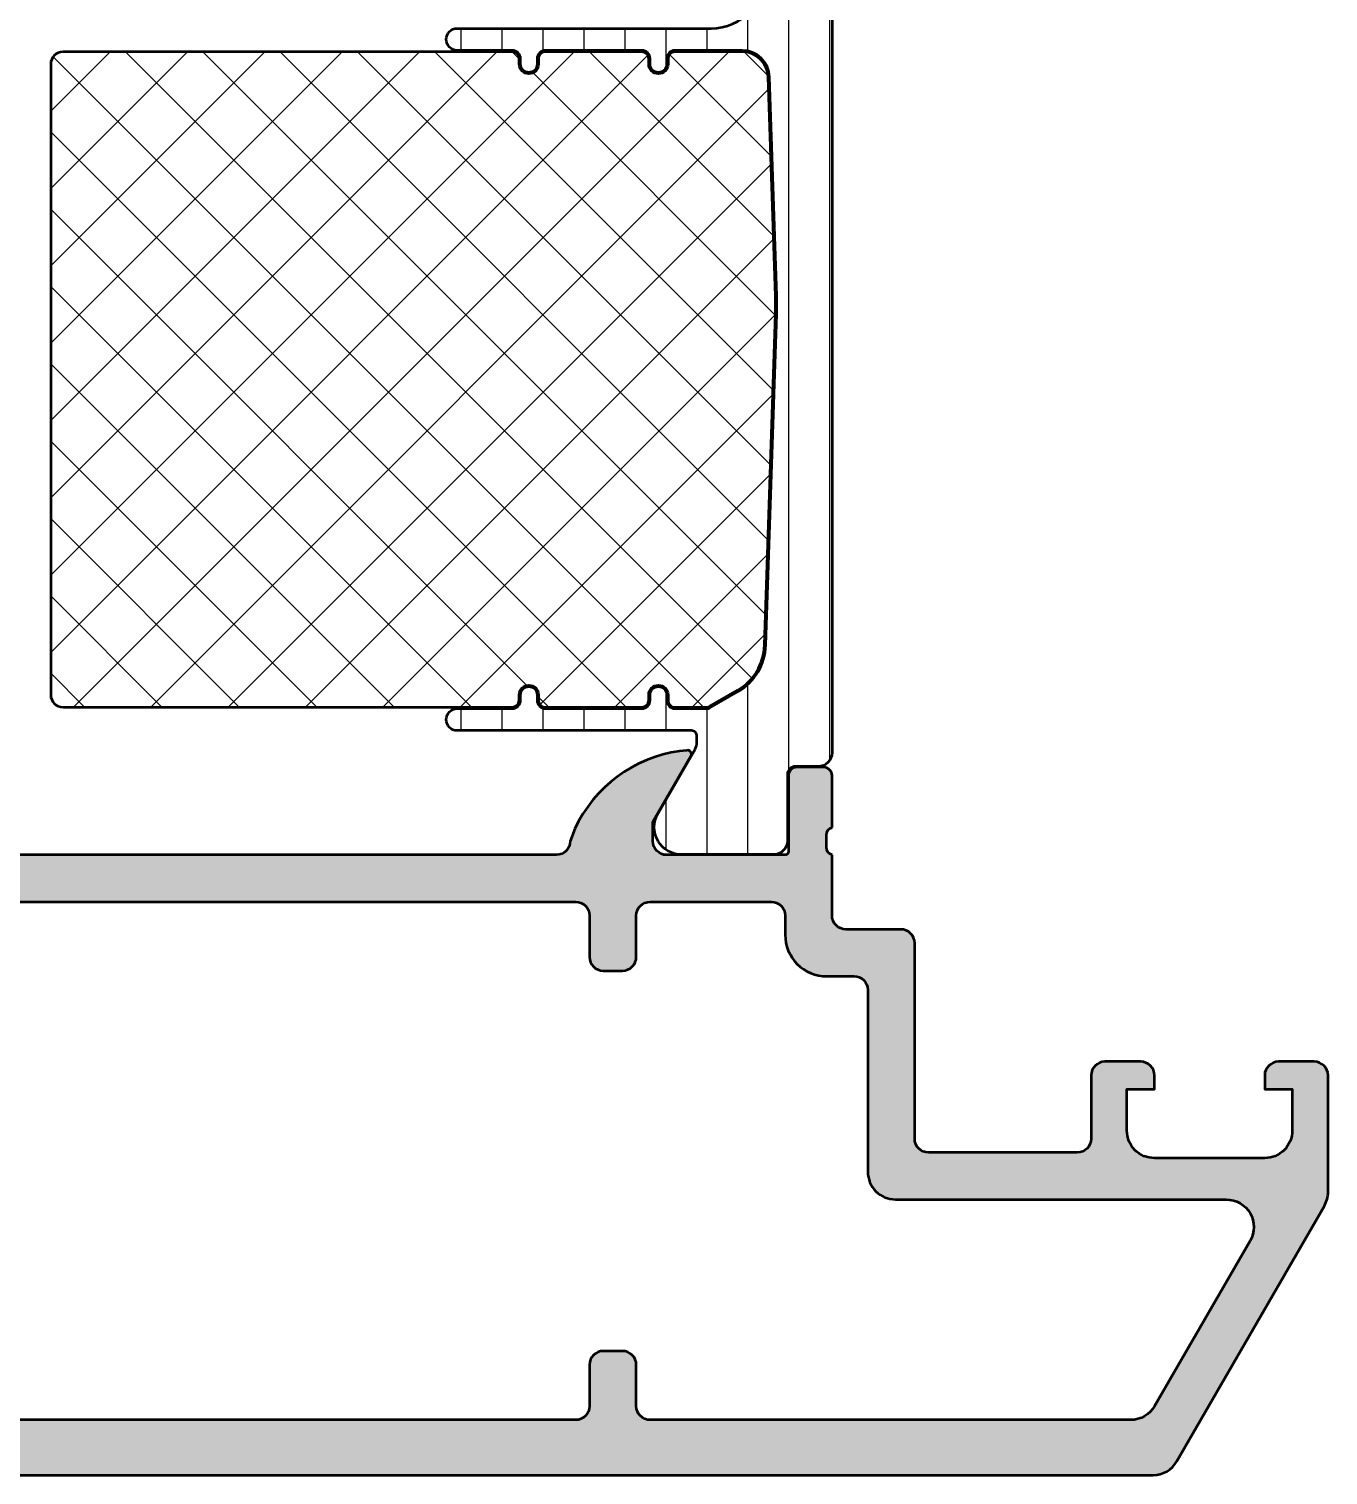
# Model space of a CAD drawing. Extents: x 0 to 79, y 0 to 85.
# Drawn here: x 31.9 to 79, y 0 to 52.5 of the extents above; entities that cross this region are included whole.
import ezdxf

# ---------------------------------------------------------------- set-up
doc = ezdxf.new("R2010")
doc.units = 0
for name, color, linetype, lineweight in [('0S-Alu contour', 7, 'Continuous', 50), ('0S-Alu hatch', 252, 'Continuous', 25), ('0S-Plastic contour', 254, 'Continuous', 50), ('0S-Plastic hatch', 253, 'Continuous', 25), ('0S-PT contour', 91, 'Continuous', 50), ('0S-PT hatch', 103, 'Continuous', 25)]:
    doc.layers.add(name, color=color, linetype=linetype, lineweight=lineweight)

# ---------------------------------------------------------------- blocks, each defined once
blk = doc.blocks.new('284454__C8DAE0AD_5F94_429C_B65F_7BA2A30F7B72___7C3A3250_6510_4AAD_874E_47B482497D2D_')
at = {"layer": '0S-Plastic hatch'}
h = blk.add_hatch(dxfattribs=at)
h.set_pattern_fill('ANSI31', color=256, scale=0.4680000000000001, angle=45, style=0)
h.set_pattern_definition([(90, (0, 0), (-1.4859, 0), [])])
edge = h.paths.add_edge_path()
edge.add_line((61.00000000000002, 58.79000299999984), (60.99999999999999, 26.20999699999977))
edge.add_ellipse((60.49999999999999, 26.20999699999978), major_axis=(-0.5, 0), ratio=1, start_angle=89.99999999999272, end_angle=180, ccw=False)
edge.add_line((60.49999999999992, 25.70999699999978), (59.67966732674245, 25.70999699999989))
edge.add_arc((59.67966732674245, 25.40999699999982), 0.3000000000000682, 90, 180)
edge.add_line((59.37966732674238, 25.40999699999982), (59.38000195604854, 23.00999861706357))
edge.add_ellipse((58.88000597860987, 23.00999597743857), major_axis=(-0.4999959774456472, 0), ratio=1, start_angle=89.99969751880269, end_angle=180.0003024817733, ccw=False)
edge.add_line((58.88000333898469, 22.50999999999989), (55.56484065216853, 22.50999999999989))
edge.add_ellipse((55.55296320908865, 23.50992946068481), major_axis=(-0.9999999999998763, 0), ratio=1, start_angle=-29.999996599349686, end_angle=90.68054336164658, ccw=False)
edge.add_line((54.68693777562805, 24.00992940928394), (56.03301271673034, 26.34139991764101))
edge.add_arc((55.59999999999996, 26.59139989194054), 0.4999999999999919, 330.0000034006581, 360)
edge.add_line((56.09999999999995, 26.59139989194048), (56.09999999999998, 26.8100127290799))
edge.add_arc((55.9, 26.81001272907991), 0.1999999999999749, 0, 90.00000000000406)
edge.add_line((55.89999999999999, 27.01001272907989), (47.39999999999996, 27.01001272907983))
edge.add_ellipse((47.39999999999994, 27.41001272907983), major_axis=(-0.3999999999999915, 0), ratio=1, start_angle=-89.99999999999801, end_angle=90.00000000000199, ccw=False)
edge.add_line((47.39999999999993, 27.81001272907982), (49.39999999999987, 27.81001272907984))
edge.add_arc((49.39999999999997, 28.11001272907984), 0.2999999999999971, 269.999999999981, 360)
edge.add_line((49.69999999999997, 28.11001272907986), (49.7, 28.3100127290799))
edge.add_ellipse((50.00000000000003, 28.3100127290799), major_axis=(-0.3000000000000256, 0), ratio=1, start_angle=180, end_angle=360, ccw=False)
edge.add_line((50.30000000000005, 28.3100127290799), (50.29999999999994, 28.11001272907989))
edge.add_arc((50.60000000000001, 28.11001272907991), 0.3000000000000681, 180, 270.0000000000054)
edge.add_line((50.60000000000004, 27.81001272907984), (54.10000000000001, 27.81001272907984))
edge.add_arc((54.09999999999998, 28.11001272907989), 0.3000000000000397, 270.0000000000054, 360)
edge.add_line((54.40000000000002, 28.11001272907991), (54.39999999999999, 28.3100127290799))
edge.add_ellipse((54.70000000000002, 28.3100127290799), major_axis=(-0.3000000000000256, 0), ratio=1, start_angle=180, end_angle=360, ccw=False)
edge.add_line((55.00000000000004, 28.3100127290799), (54.99999999999992, 28.11001272907989))
edge.add_arc((55.29999999999997, 28.11001272907994), 0.3000000000000397, 180, 270.0000000000108)
edge.add_line((55.30000000000002, 27.8100127290799), (56.4641016152003, 27.8100127290799))
edge.add_arc((56.46410161520029, 28.01001272871115), 0.1999999996312497, 270.0000000000041, 300.0000000000063)
edge.add_line((56.56410161501593, 27.83680764827362), (57.60090409830697, 28.43540571210509))
edge.add_arc((56.60090426373585, 30.16745660626682), 1.999999992277173, 299.9999946553912, 358.2770022894916)
edge.add_line((58.59999999999993, 30.10732170492408), (58.99461942996389, 42.13201509160832))
edge.add_arc((49.00000000001209, 42.46001272908134), 9.999999999987907, 358.1203748409969, 361.8796251589886)
edge.add_line((58.99461942996398, 42.78801036655177), (58.73684507864597, 50.72281249282712))
edge.add_arc((57.73738313564952, 50.69001272907989), 1.000000000000055, 1.87962515899611, 90.0000000000016)
edge.add_line((57.73738313564949, 51.69001272907995), (55.3, 51.69001272907991))
edge.add_arc((55.29999999999998, 51.39001272907991), 0.2999999999999971, 89.99999999999729, 180)
edge.add_line((54.99999999999999, 51.39001272907991), (54.99999999999999, 51.1900127290799))
edge.add_ellipse((54.7, 51.1900127290799), major_axis=(-0.2999999999999829, 0), ratio=1, start_angle=0, end_angle=180, ccw=False)
edge.add_line((54.40000000000002, 51.1900127290799), (54.40000000000002, 51.39001272907989))
edge.add_arc((54.10000000000003, 51.39001272907989), 0.2999999999999829, 0, 90)
edge.add_line((54.10000000000003, 51.69001272907988), (50.59999999999992, 51.6900127290799))
edge.add_arc((50.59999999999991, 51.39001272907993), 0.2999999999999687, 89.99999999999729, 180)
edge.add_line((50.29999999999994, 51.39001272907993), (50.29999999999997, 51.19001272907991))
edge.add_ellipse((49.99999999999999, 51.1900127290799), major_axis=(-0.2999999999999829, 0), ratio=1, start_angle=0, end_angle=180, ccw=False)
edge.add_line((49.7, 51.1900127290799), (49.69999999999997, 51.39001272907994))
edge.add_arc((49.40000000000004, 51.39001272907996), 0.2999999999999332, 0, 89.99999999999864)
edge.add_line((49.40000000000004, 51.69001272907989), (47.39999999999996, 51.69001272907991))
edge.add_ellipse((47.39999999999996, 52.0900127290799), major_axis=(-0.3999999999999915, 0), ratio=1, start_angle=-90, end_angle=90, ccw=False)
edge.add_line((47.39999999999996, 52.49001272907989), (56.6121385877003, 52.49001272907983))
edge.add_arc((56.61213858770033, 54.49001272907985), 2.000000000000016, 269.999999999999, 361.8796251589949)
edge.add_line((58.61106247369313, 54.55561225657423), (58.60000000000001, 54.89270375323552))
edge.add_arc((56.60090425601653, 54.83256885166051), 2.000000000000071, 1.722997710510139, 60.00000534461063)
edge.add_line((57.60090409444904, 56.56461975251049), (56.60000008078374, 57.14249182557638))
edge.add_ellipse((57.10000000000006, 58.00851727600136), major_axis=(-1.000000000000047, 0), ratio=1, start_angle=0, end_angle=60.000005344607075, ccw=False)
edge.add_line((56.10000000000002, 58.00851727600136), (56.09999999999995, 58.40860010805922))
edge.add_arc((55.59999999999996, 58.40860010805915), 0.4999999999999896, 0, 29.99999659934335)
edge.add_line((56.03301271673033, 58.65860008235869), (54.68693777562794, 60.99007059071579))
edge.add_ellipse((55.55296320908855, 61.49007053931494), major_axis=(-0.9999999999998975, 0), ratio=1, start_angle=-90.68054336164568, end_angle=29.999996599351277, ccw=False)
edge.add_line((55.56484065216841, 62.48999999999989), (58.88000333898482, 62.48999999999989))
edge.add_ellipse((58.88000597860995, 61.99000402256107), major_axis=(-0.4999959774457893, 0), ratio=1, start_angle=179.9996975182268, end_angle=270.0003024811932, ccw=False)
edge.add_line((59.38000195604877, 61.99000138293609), (59.37966732674249, 59.59000299999985))
edge.add_arc((59.6796673267425, 59.59000299999985), 0.3000000000000088, 180, 269.9999999999891)
edge.add_line((59.67966732674245, 59.29000299999984), (60.50000000000002, 59.29000299999984))
edge.add_ellipse((60.5, 58.79000299999983), major_axis=(-0.5000000000000142, 0), ratio=1, start_angle=180, end_angle=269.9999999999984, ccw=False)
at = {"layer": '0S-Plastic contour', "color": 7}
for points in [[(55.56484065216841, 62.48999999999989), (58.88000333898482, 62.48999999999989)], [(59.38000195604877, 61.99000138293609), (59.37966732674249, 59.59000299999985)], [(56.03301271673033, 58.65860008235869), (54.68693777562794, 60.99007059071579)], [(59.67966732674245, 59.29000299999984), (60.50000000000002, 59.29000299999984)], [(61.00000000000002, 58.79000299999984), (60.99999999999999, 26.20999699999977)], [(56.10000000000002, 58.00851727600136), (56.09999999999995, 58.40860010805922)], [(57.60090409444904, 56.56461975251049), (56.60000008078374, 57.14249182557638)], [(58.61106247369313, 54.55561225657423), (58.60000000000001, 54.89270375323552)], [(47.39999999999996, 52.49001272907989), (56.6121385877003, 52.49001272907983)], [(49.40000000000004, 51.69001272907989), (47.39999999999996, 51.69001272907991)], [(54.10000000000003, 51.69001272907988), (50.59999999999992, 51.6900127290799)], [(57.73738313564949, 51.69001272907995), (55.3, 51.69001272907991)], [(49.7, 51.1900127290799), (49.69999999999997, 51.39001272907994)], [(50.29999999999994, 51.39001272907993), (50.29999999999997, 51.19001272907991)], [(54.40000000000002, 51.1900127290799), (54.40000000000002, 51.39001272907989)], [(54.99999999999999, 51.39001272907991), (54.99999999999999, 51.1900127290799)], [(58.99461942996398, 42.78801036655177), (58.73684507864597, 50.72281249282712)], [(58.59999999999993, 30.10732170492408), (58.99461942996389, 42.13201509160832)], [(56.56410161501593, 27.83680764827362), (57.60090409830697, 28.43540571210509)], [(47.39999999999993, 27.81001272907982), (49.39999999999987, 27.81001272907984)], [(49.69999999999997, 28.11001272907986), (49.7, 28.3100127290799)], [(50.30000000000005, 28.3100127290799), (50.29999999999994, 28.11001272907989)], [(50.60000000000004, 27.81001272907984), (54.10000000000001, 27.81001272907984)], [(54.40000000000002, 28.11001272907991), (54.39999999999999, 28.3100127290799)], [(55.00000000000004, 28.3100127290799), (54.99999999999992, 28.11001272907989)], [(55.30000000000002, 27.8100127290799), (56.4641016152003, 27.8100127290799)], [(55.89999999999999, 27.01001272907989), (47.39999999999996, 27.01001272907983)], [(56.09999999999995, 26.59139989194048), (56.09999999999998, 26.8100127290799)], [(54.68693777562805, 24.00992940928394), (56.03301271673034, 26.34139991764101)], [(59.37966732674238, 25.40999699999982), (59.38000195604854, 23.00999861706357)], [(60.49999999999992, 25.70999699999978), (59.67966732674245, 25.70999699999989)], [(58.88000333898469, 22.50999999999989), (55.56484065216853, 22.50999999999989)]]:
    blk.add_lwpolyline(points, dxfattribs=at)
at = {"layer": '0S-Plastic contour', "color": 7, "extrusion": (0, 0, -1)}
for centre, radius, start, end in [((-55.55296320908855, 61.49007053931494), 0.9999999999998975, 330.0000034006487, 90.68054336164573), ((-58.88000597860995, 61.99000402256107), 0.4999959774457893, 89.9996975188068, 180.0003024817733), ((-60.5, 58.79000299999983), 0.5000000000000142, 90.0000000000016, 180), ((-57.10000000000006, 58.00851727600136), 1.000000000000047, 299.999994655393, 0), ((-47.39999999999996, 52.0900127290799), 0.3999999999999915, 270, 90), ((-49.99999999999999, 51.1900127290799), 0.2999999999999829, 180, 0), ((-54.7, 51.1900127290799), 0.2999999999999829, 180, 0), ((-50.00000000000003, 28.3100127290799), 0.3000000000000256, 0, 180), ((-54.70000000000002, 28.3100127290799), 0.3000000000000256, 0, 180), ((-47.39999999999994, 27.41001272907983), 0.3999999999999915, 269.999999999998, 89.99999999999797), ((-60.49999999999999, 26.20999699999978), 0.5, 180, 270.0000000000073), ((-55.55296320908865, 23.50992946068481), 0.9999999999998763, 269.3194566383534, 29.99999659934973), ((-58.88000597860987, 23.00999597743857), 0.4999959774456472, 179.9996975182267, 270.0003024811973)]:
    blk.add_arc(centre, radius, start, end, dxfattribs=at)
at = {"layer": '0S-Plastic contour', "color": 7}
for centre, radius, start, end in [((59.6796673267425, 59.59000299999985), 0.3000000000000088, 180, 269.9999999999891), ((55.59999999999996, 58.40860010805915), 0.4999999999999896, 0, 29.99999659934335), ((56.60090425601653, 54.83256885166051), 2.000000000000071, 1.722997710510139, 60.00000534461063), ((56.61213858770033, 54.49001272907985), 2.000000000000016, 269.999999999999, 1.879625158994947), ((49.40000000000004, 51.39001272907996), 0.2999999999999332, 0, 89.99999999999864), ((50.59999999999991, 51.39001272907993), 0.2999999999999687, 89.99999999999729, 180), ((54.10000000000003, 51.39001272907989), 0.2999999999999829, 0, 90), ((55.29999999999998, 51.39001272907991), 0.2999999999999971, 89.99999999999729, 180), ((57.73738313564952, 50.69001272907989), 1.000000000000055, 1.87962515899611, 90.0000000000016), ((49.00000000001209, 42.46001272908134), 9.999999999987907, 358.1203748409969, 1.879625158988547), ((56.60090426373585, 30.16745660626682), 1.999999992277173, 299.9999946553912, 358.2770022894916), ((49.39999999999997, 28.11001272907984), 0.2999999999999971, 269.999999999981, 0), ((50.60000000000001, 28.11001272907991), 0.3000000000000681, 180, 270.0000000000054), ((54.09999999999998, 28.11001272907989), 0.3000000000000397, 270.0000000000054, 0), ((55.29999999999997, 28.11001272907994), 0.3000000000000397, 180, 270.0000000000108), ((56.46410161520029, 28.01001272871115), 0.1999999996312497, 270.0000000000041, 300.0000000000063), ((55.9, 26.81001272907991), 0.1999999999999749, 0, 90.00000000000406), ((55.59999999999996, 26.59139989194054), 0.4999999999999919, 330.0000034006581, 0), ((59.67966732674245, 25.40999699999982), 0.3000000000000682, 90, 180)]:
    blk.add_arc(centre, radius, start, end, dxfattribs=at)
blk = doc.blocks.new('371220__2B155276_5DAB_47F5_B9F7_44F9E69D3B57_')
at = {"layer": '0S-PT hatch'}
h = blk.add_hatch(dxfattribs=at)
h.set_pattern_fill('ANSI37', color=256, scale=0.625, angle=90, style=0)
h.set_pattern_definition([(135, (0, 0), (-1.403165018917055, -1.403165018917055), []), (225, (0, 0), (1.403165018917055, -1.403165018917055), [])])
edge = h.paths.add_edge_path()
edge.add_arc((33.10000000000004, 51.19001272907989), 0.4500000000000242, 90.0000000000009, 180)
edge.add_line((32.65000000000001, 51.19001272907989), (32.64999999999998, 28.31001272907987))
edge.add_arc((33.09999999999995, 28.31001272907987), 0.4499999999999709, 180, 270)
edge.add_line((33.09999999999995, 27.8600127290799), (49.39999999999997, 27.86001272907985))
edge.add_arc((49.39999999999992, 28.11001272907985), 0.25, 270.000000000013, 360)
edge.add_line((49.64999999999992, 28.11001272907979), (49.65, 28.31001272908001))
edge.add_ellipse((49.99999999999997, 28.3100127290799), major_axis=(-0.3499999999999659, 0), ratio=1, start_angle=180, end_angle=360, ccw=False)
edge.add_line((50.34999999999993, 28.31001272907978), (50.34999999999985, 28.11001272908006))
edge.add_arc((50.60000000000002, 28.11001272907996), 0.2500000000001705, 180, 270.0000000000033)
edge.add_line((50.60000000000003, 27.86001272907979), (54.09999999999995, 27.86001272907987))
edge.add_arc((54.09999999999994, 28.1100127290799), 0.2500000000000284, 270.0000000000017, 360)
edge.add_line((54.34999999999997, 28.11001272907976), (54.35000000000008, 28.31001272908004))
edge.add_ellipse((54.70000000000005, 28.31001272907991), major_axis=(-0.3499999999999801, 0), ratio=1, start_angle=180, end_angle=360, ccw=False)
edge.add_line((55.05000000000004, 28.31001272907978), (55.04999999999995, 28.11001272908003))
edge.add_arc((55.29999999999997, 28.11001272907993), 0.2500000000000284, 180, 270.0000000000033)
edge.add_line((55.29999999999999, 27.8600127290799), (56.46410161520037, 27.86001272907993))
edge.add_arc((56.46410161520037, 28.01001272871141), 0.149999999631478, 270.0000000000027, 299.9999946536921)
edge.add_line((56.5391016028947, 27.8801089114646), (57.57590410229608, 28.47870698459746))
edge.add_arc((56.60090426373583, 30.1674566062669), 1.949999992277224, 299.9999946536919, 358.278997625299)
edge.add_line((58.55002464707195, 30.10889295589526), (58.94464633281411, 42.13365507979661))
edge.add_arc((48.9997480787504, 42.46001277071298), 9.9502517870705, 358.1204221813699, 361.8796724993651)
edge.add_line((58.94464579349753, 42.78638689547937), (58.68687198149588, 50.72117250464499))
edge.add_arc((57.73738313564948, 50.69001272907999), 0.9499999999999957, 1.879625159306604, 90.00000000000216)
edge.add_line((57.73738313564945, 51.64001272907999), (55.29999999999992, 51.64001272907991))
edge.add_arc((55.29999999999993, 51.39001272907994), 0.2499999999999645, 90.0000000000016, 180)
edge.add_line((55.04999999999996, 51.39001272907994), (55.04999999999999, 51.19001272907997))
edge.add_ellipse((54.7, 51.19001272907994), major_axis=(-0.3499999999999801, 0), ratio=1, start_angle=0, end_angle=180, ccw=False)
edge.add_line((54.35000000000002, 51.19001272907994), (54.35000000000003, 51.39001272907991))
edge.add_arc((54.10000000000007, 51.39001272907991), 0.2499999999999574, 0, 89.99999999999837)
edge.add_line((54.10000000000008, 51.64001272907987), (50.5999999999998, 51.64001272907992))
edge.add_arc((50.5999999999998, 51.39001272908), 0.2499999999999218, 89.99999999999837, 180)
edge.add_line((50.34999999999988, 51.39001272908), (50.34999999999996, 51.19001272908))
edge.add_ellipse((49.99999999999997, 51.19001272907992), major_axis=(-0.3499999999999943, 0), ratio=1, start_angle=0, end_angle=180, ccw=False)
edge.add_line((49.64999999999998, 51.19001272907992), (49.64999999999992, 51.39001272908001))
edge.add_arc((49.39999999999995, 51.39001272907995), 0.2499999999999716, 0, 90.0000000000016)
edge.add_line((49.39999999999994, 51.64001272907992), (33.10000000000003, 51.64001272907992))
at = {"layer": '0S-PT contour', "color": 7}
for points in [[(49.39999999999994, 51.64001272907992), (33.10000000000003, 51.64001272907992)], [(54.10000000000008, 51.64001272907987), (50.5999999999998, 51.64001272907992)], [(57.73738313564945, 51.64001272907999), (55.29999999999992, 51.64001272907991)], [(32.65000000000001, 51.19001272907989), (32.64999999999998, 28.31001272907987)], [(49.64999999999998, 51.19001272907992), (49.64999999999992, 51.39001272908001)], [(50.34999999999988, 51.39001272908), (50.34999999999996, 51.19001272908)], [(54.35000000000002, 51.19001272907994), (54.35000000000003, 51.39001272907991)], [(55.04999999999996, 51.39001272907994), (55.04999999999999, 51.19001272907997)], [(58.94464579349753, 42.78638689547937), (58.68687198149588, 50.72117250464499)], [(58.55002464707195, 30.10889295589526), (58.94464633281411, 42.13365507979661)], [(56.5391016028947, 27.8801089114646), (57.57590410229608, 28.47870698459746)], [(33.09999999999995, 27.8600127290799), (49.39999999999997, 27.86001272907985)], [(49.64999999999992, 28.11001272907979), (49.65, 28.31001272908001)], [(50.34999999999993, 28.31001272907978), (50.34999999999985, 28.11001272908006)], [(50.60000000000003, 27.86001272907979), (54.09999999999995, 27.86001272907987)], [(54.34999999999997, 28.11001272907976), (54.35000000000008, 28.31001272908004)], [(55.05000000000004, 28.31001272907978), (55.04999999999995, 28.11001272908003)], [(55.29999999999999, 27.8600127290799), (56.46410161520037, 27.86001272907993)]]:
    blk.add_lwpolyline(points, dxfattribs=at)
for centre, radius, start, end in [((33.10000000000004, 51.19001272907989), 0.4500000000000242, 90.0000000000009, 180), ((49.39999999999995, 51.39001272907995), 0.2499999999999716, 0, 90.0000000000016), ((50.5999999999998, 51.39001272908), 0.2499999999999218, 89.99999999999837, 180), ((54.10000000000007, 51.39001272907991), 0.2499999999999574, 0, 89.99999999999837), ((55.29999999999993, 51.39001272907994), 0.2499999999999645, 90.0000000000016, 180), ((57.73738313564948, 50.69001272907999), 0.9499999999999957, 1.879625159306604, 90.00000000000216), ((48.9997480787504, 42.46001277071298), 9.9502517870705, 358.1204221813699, 1.879672499365013), ((56.60090426373583, 30.1674566062669), 1.949999992277224, 299.9999946536919, 358.278997625299), ((33.09999999999995, 28.31001272907987), 0.4499999999999709, 180, 270), ((49.39999999999992, 28.11001272907985), 0.25, 270.000000000013, 0), ((50.60000000000002, 28.11001272907996), 0.2500000000001705, 180, 270.0000000000033), ((54.09999999999994, 28.1100127290799), 0.2500000000000284, 270.0000000000017, 0), ((55.29999999999997, 28.11001272907993), 0.2500000000000284, 180, 270.0000000000033), ((56.46410161520037, 28.01001272871141), 0.149999999631478, 270.0000000000027, 299.9999946536921)]:
    blk.add_arc(centre, radius, start, end, dxfattribs=at)
at = {"layer": '0S-PT contour', "color": 7, "extrusion": (0, 0, -1)}
for centre, radius, start, end in [((-49.99999999999997, 51.19001272907992), 0.3499999999999943, 180, 0), ((-54.7, 51.19001272907994), 0.3499999999999801, 180, 0), ((-49.99999999999997, 28.3100127290799), 0.3499999999999659, 0, 180), ((-54.70000000000005, 28.31001272907991), 0.3499999999999801, 0, 180)]:
    blk.add_arc(centre, radius, start, end, dxfattribs=at)
blk = doc.blocks.new('398770__A456EE40_8FD0_49AD_927B_49CC453C5081_')
at = {"layer": '0S-Alu hatch'}
h = blk.add_hatch(color=256, dxfattribs=at)
edge = h.paths.add_edge_path()
edge.add_line((0.1999702453614418, 22.49999999999989), (0.1999702453609871, 11.10002365112257))
edge.add_arc((0.7000122070306248, 11.10002365112262), 0.5000419616696377, 180, 270.0000000000196)
edge.add_line((0.7000122070307953, 10.59998168945299), (6.000017144357343, 10.59998168945299))
edge.add_ellipse((6.000022765709815, 9.600021599520488), major_axis=(-0.9999600899483005, 0), ratio=1, start_angle=179.9996779077392, end_angle=270.00032209262656, ccw=False)
edge.add_line((6.999982855642315, 9.600015978168244), (7.00001714435757, 2.799992370605764))
edge.add_ellipse((5.999997319787689, 2.800019824750077), major_axis=(-1.000019824946739, 0), ratio=1, start_angle=90.0011358416669, end_angle=179.9984270247563, ccw=False)
edge.add_line((6.00001714435757, 1.799999999999841), (2.700012207031136, 1.800000000000068))
edge.add_ellipse((2.699981135668792, 2.799968928637724), major_axis=(-0.9999689291203862, 0), ratio=1, start_angle=-0.001780313160793412, end_angle=90.0017803132422, ccw=False)
edge.add_line((1.700012207031136, 2.800000000000181), (1.700012207030681, 4.500000000000227))
edge.add_line((1.700012207030681, 4.500000000000227), (1.100006103515511, 4.500000000000113))
edge.add_line((1.100006103515511, 4.500000000000113), (-2.274e-13, 3.399993896484602))
edge.add_line((-2.274e-13, 3.399993896484602), (0, 0))
edge.add_line((0, 0), (72.6489868164058, 1.137e-13))
edge.add_arc((72.64724314394196, 1.003395307265822), 1.003396822317323, 270.0995669122043, 329.9020425270443)
edge.add_line((73.5153512686096, 0.5002119739542649), (78.86598624847511, 9.768720286930943))
edge.add_arc((77.99993896484251, 10.26868238800923), 1.000000000001008, 330.0025073408368, 360)
edge.add_line((78.99993896484352, 10.26868238800955), (78.99993896484341, 14.50000000000011))
edge.add_arc((78.49995304074022, 14.50001407790396), 0.4999859243013853, 359.9983867455008, 449.9946187137128)
edge.add_line((78.5, 15.00000000000011), (77.19995117187464, 15.00000000000011))
edge.add_arc((77.19998807066366, 14.49996310121133), 0.5000369001501985, 90.00422797773614, 179.9957720222162)
edge.add_line((76.69995117187489, 14.50000000000045), (76.699951171875, 14.00000000000011))
edge.add_line((76.699951171875, 14.00000000000011), (77.699951171875, 14.00000000000023))
edge.add_line((77.699951171875, 14.00000000000023), (77.69995117187466, 12.49999999999977))
edge.add_ellipse((76.70002533543195, 12.49992583644282), major_axis=(-0.9999258391930339, 0), ratio=1, start_angle=89.99575042603112, end_angle=180.0042495739118, ccw=False)
edge.add_line((76.69995117187489, 11.50000000000011), (72.69998168945301, 11.50000000000011))
edge.add_ellipse((72.69997606790788, 12.49999437845498), major_axis=(-0.9999943784706674, 0), ratio=1, start_angle=-0.0003220922610012167, end_angle=90.00032209262088, ccw=False)
edge.add_line((71.69998168945301, 12.50000000000011), (71.69998168945301, 14.00000000000011))
edge.add_line((71.69998168945301, 14.00000000000011), (72.69998168945301, 14.00000000000011))
edge.add_line((72.69998168945301, 14.00000000000011), (72.69998168945301, 14.50000000000011))
edge.add_arc((72.19999200956354, 14.50001032011065), 0.4999896799959737, 359.9988173777201, 450.0011826219647)
edge.add_line((72.19998168945301, 15.00000000000011), (70.8999633789058, 15.00000000000011))
edge.add_arc((70.8999930588769, 14.49997032002923), 0.5000296808517276, 90.00340087228138, 179.9965991277354)
edge.add_line((70.39996337890602, 14.50000000000045), (70.39996337890591, 12.19999980926525))
edge.add_ellipse((69.89994932998142, 12.20001385818972), major_axis=(-0.5000140491218368, 0), ratio=1, start_angle=90.0016098429632, end_angle=179.9983901568687, ccw=False)
edge.add_line((69.89996337890625, 11.69999980926525), (64.49999999999989, 11.69999980926525))
edge.add_ellipse((64.49997693661766, 12.19997674588302), major_axis=(-0.4999769371497126, 0), ratio=1, start_angle=-0.0026429908801901547, end_angle=90.00264299083688, ccw=False)
edge.add_line((63.99999999999988, 12.19999980926548), (63.99995422363236, 19.29999999999995))
edge.add_arc((63.49996948218847, 19.30001525832347), 0.499984741676709, 359.9982514715724, 450.0000000005593)
edge.add_line((63.49996948218358, 19.80000000000018), (61.499961853022, 19.80000000000007))
edge.add_ellipse((61.49994659493636, 20.29998474173505), major_axis=(-0.4999847419678005, 0), ratio=1, start_angle=0.0008742896432067937, end_angle=90.00174850117799, ccw=False)
edge.add_line((60.99996185302678, 20.29997711235058), (60.99992752301091, 22.50000000000014))
edge.add_ellipse((61.07876396955396, 22.76752059199326), major_axis=(-0.2788950563274398, 0), ratio=1, start_angle=-1.1645893740957263, end_angle=73.58012358050672, ccw=False)
edge.add_line((60.79992652301091, 22.77318899999163), (60.79992652301092, 23.22678299999164))
edge.add_ellipse((61.07879461865408, 23.2324436594687), major_axis=(-0.2789255417371504, 0), ratio=1, start_angle=-73.57540544464342, end_angle=1.1628700728853119, ccw=False)
edge.add_line((60.99992752301091, 23.49998699999163), (60.99992752301091, 25.37999800000014))
edge.add_arc((60.6999275230109, 25.37999800000015), 0.3000000000000043, 0, 89.99999999999864)
edge.add_line((60.69992752301091, 25.67999800000015), (59.71995320396811, 25.67999800000015))
edge.add_arc((59.71995320396811, 25.37999800000015), 0.3000000000000043, 90, 180)
edge.add_line((59.41995320396811, 25.37999800000015), (59.41995320396812, 22.62000000000016))
edge.add_ellipse((59.29995320396772, 22.62000000000015), major_axis=(-0.1200000000004024, 0), ratio=1, start_angle=89.9999999999967, end_angle=180, ccw=False)
edge.add_line((59.29995320396771, 22.49999999999975), (54.99993515240579, 22.5))
edge.add_ellipse((54.99992483229502, 22.99998967988936), major_axis=(-0.4999896799958635, 0), ratio=1, start_angle=-0.0011826219716795094, end_angle=90.00118262199078, ccw=False)
edge.add_line((54.49993515240567, 22.99999999999954), (54.49993515240532, 23.69999694824333))
edge.add_line((54.49993515240532, 23.69999694824333), (55.88817978131169, 26.10452270507801))
edge.add_arc((55.76121506825007, 26.1612041957617), 0.1390425465422194, 335.9423438027615, 446.6072913619639)
edge.add_line((55.76944351422219, 26.30000305175781), (55.7291145347267, 26.29452514648426))
edge.add_line((55.7291145347267, 26.29452514648426), (55.46851730572552, 26.26844787597645))
edge.add_arc((56.18897282517527, 21.32077348803889), 4.999853798318398, 98.28489453358702, 154.8580559001014)
edge.add_line((51.66281509625355, 23.44502258300895), (51.49991533273317, 22.99994584844717))
edge.add_ellipse((50.99990082508759, 23.00001451026492), major_axis=(-0.5000145123598821, 0), ratio=1, start_angle=90.00524486561812, end_angle=179.9921321636179, ccw=False)
edge.add_line((50.99994659650292, 22.5), (10.19995117186954, 22.50000000000011))
edge.add_ellipse((10.19999694328461, 23.00001451026443), major_axis=(-0.5000145123592799, 0), ratio=1, start_angle=0.007867836382104088, end_angle=89.99475513441172, ccw=False)
edge.add_line((9.69998243563964, 22.9999458484466), (9.537082672119025, 23.44502258300804))
edge.add_arc((5.010924943195323, 21.32077348803706), 4.999853798320586, 25.14194409989846, 81.71510546641339)
edge.add_line((5.731380462645347, 26.26844787597679), (5.470783233642123, 26.29452514648438))
edge.add_line((5.470783233642123, 26.29452514648438), (5.430454254149935, 26.30000305175781))
edge.add_arc((5.438682700121892, 26.16120419576168), 0.1390425465422333, 93.3927086379671, 204.0576561971868)
edge.add_line((5.311717987060205, 26.1045227050781), (6.699962615966342, 23.6999969482423))
edge.add_line((6.699962615966342, 23.6999969482423), (6.699962615965887, 22.99999999999989))
edge.add_ellipse((6.199972936076957, 22.99998967988916), major_axis=(-0.4999896799954363, 0), ratio=1, start_angle=89.998817378078, end_angle=180.0011826222799, ccw=False)
edge.add_line((6.199962615966796, 22.50000000000023), (1.899944564404249, 22.49999999999986))
edge.add_ellipse((1.899944564404256, 22.61999999999988), major_axis=(-0.1200000000000259, 0), ratio=1, start_angle=0, end_angle=89.9999999999967, ccw=False)
edge.add_line((1.779944564404228, 22.61999999999988), (1.779944564404228, 25.37999799999989))
edge.add_arc((1.479944564404226, 25.37999799999988), 0.3000000000000043, 0, 90.00000000000102)
edge.add_line((1.47994456440422, 25.67999799999988), (0.4999702453614411, 25.67999799999988))
edge.add_arc((0.4999702453614471, 25.37999799999988), 0.3000000000000053, 90.00000000000115, 180)
edge.add_line((0.1999702453614418, 25.37999799999988), (0.1999702453614418, 23.49998699999137))
edge.add_ellipse((0.1211031497182741, 23.23244365946842), major_axis=(-0.2789255417371508, 0), ratio=1, start_angle=178.837129927112, end_angle=253.5754054446454, ccw=False)
edge.add_line((0.399971245361442, 23.22678299999136), (0.399971245361442, 22.77318899999138))
edge.add_ellipse((0.1211337988184016, 22.767520591993), major_axis=(-0.2788950563274275, 0), ratio=1, start_angle=106.4198764194918, end_angle=181.1645893740976, ccw=False)
edge = h.paths.add_edge_path()
edge.add_ellipse((2.39999999999955, 20.29999694824241), major_axis=(-0.4999999999998011, 0), ratio=1, start_angle=269.9999999999642, end_angle=360, ccw=False)
edge.add_line((2.399999999999863, 20.79999694824221), (51.69995880126919, 20.79999694824232))
edge.add_ellipse((51.69996244062559, 20.30000058759839), major_axis=(-0.4999963606571788, 0), ratio=1, start_angle=179.9995829571355, end_angle=270.00041704256006, ccw=False)
edge.add_line((52.19995880126953, 20.29999694824176), (52.19995880126919, 18.79999694825255))
edge.add_arc((52.69997406151354, 18.80001220586714), 0.5000152604771332, 180.0017483404038, 269.9938803366862)
edge.add_line((52.69992065574673, 18.29999694824209), (53.39995880126366, 18.29999694824232))
edge.add_arc((53.39998932117556, 18.79996643211946), 0.4999694848086627, 269.9965024622555, 360.0078688581631)
edge.add_line((53.89995880126912, 18.80003509666994), (53.89995880126912, 20.29999694823152))
edge.add_ellipse((54.3999588015404, 20.29999694824218), major_axis=(-0.5000000002712851, 0), ratio=1, start_angle=269.9982514721887, end_angle=360, ccw=False)
edge.add_line((54.3999740603241, 20.79999694828064), (58.79995880126398, 20.79999694771835))
edge.add_ellipse((58.79998168980171, 20.3000198358435), major_axis=(-0.4999771123987529, 0), ratio=1, start_angle=179.9965027830656, end_angle=270.00262295328923, ccw=False)
edge.add_line((59.29995880126909, 20.29998931826526), (59.29995880126887, 19.59999694821078))
edge.add_arc((60.79995117218499, 19.59998931869262), 1.499992370935522, 179.9997085728981, 270.0014571138456)
edge.add_line((60.79998931914224, 18.09999694824216), (61.79996219046779, 18.09996304042591))
edge.add_ellipse((61.79997744962398, 17.59998168901373), major_axis=(-0.4999813516450267, 0), ratio=1, start_angle=179.9965028364244, end_angle=270.0017486357154, ccw=False)
edge.add_line((62.29995880033766, 17.59995117164249), (62.30001220703115, 10.99999675750769))
edge.add_arc((63.29949653564907, 10.99948111010295), 0.9994844616326163, 179.9704403395422, 270.0295596604386)
edge.add_line((63.30001218305347, 9.999996781485036), (75.30459711213257, 9.999999659914353))
edge.add_ellipse((75.30459735191015, 8.999999659914177), major_axis=(-1.000000000000204, 0), ratio=1, start_angle=150.0025073408156, end_angle=270.0000137382432, ccw=False)
edge.add_line((76.17064463554186, 8.50003755883597), (72.70689329870925, 2.500037898921732))
edge.add_ellipse((71.84084601507755, 3.000000000000419), major_axis=(-1.000000000000419, 0), ratio=1, start_angle=89.9999999999796, end_angle=150.0025073407911, ccw=False)
edge.add_line((71.8408460150772, 2), (54.39998168945294, 2))
edge.add_ellipse((54.39996880787671, 2.499987118423888), major_axis=(-0.4999871185898276, 0), ratio=1, start_angle=-0.0014761578452748836, end_angle=90.00147615793247, ccw=False)
edge.add_line((53.89998168945282, 2.499999999999886), (53.89998168945294, 4.000000000000227))
edge.add_arc((53.39999712610984, 4.000015436657008), 0.4999845635814028, 359.9982310347787, 450.0017689651539)
edge.add_line((53.39998168945328, 4.500000000000113), (52.69998168945267, 4.500000000000113))
edge.add_arc((52.69996625279614, 4.000015436656866), 0.4999845635815449, 89.99823103484933, 180.0017689652214)
edge.add_line((52.1999816894529, 4.000000000000113), (52.1999816894529, 2.499999999999545))
edge.add_ellipse((51.69997894789415, 2.4999951121807), major_axis=(-0.5000027415826342, 0), ratio=1, start_angle=90.00031415775521, end_angle=180.0005601002396, ccw=False)
edge.add_line((51.69998168945278, 1.999992370605582), (9.200007267641922, 2.000000000000113))
edge.add_ellipse((9.200031408318038, 2.500043214118676), major_axis=(-0.5000432147012847, 0), ratio=1, start_angle=0.0027660786490741884, end_angle=89.99723392135718, ccw=False)
edge.add_line((8.699988194199477, 2.500019073443127), (8.700007267641922, 10.79998168945303))
edge.add_arc((7.200007267642149, 10.79998168945303), 1.499999999999772, 0, 90)
edge.add_line((7.200007267642149, 12.29998168945281), (2.399999999999749, 12.29998168945292))
edge.add_ellipse((2.39999999999992, 12.7999816894532), major_axis=(-0.5000000000002843, 0), ratio=1, start_angle=0, end_angle=89.99999999998039, ccw=False)
edge.add_line((1.899999999999636, 12.79998168945337), (1.899999999999749, 20.29999694824241))
at = {"layer": '0S-Alu contour', "color": 7}
for points in [[(5.731380462645347, 26.26844787597679), (5.470783233642123, 26.29452514648438), (5.430454254149935, 26.30000305175781)], [(55.76944351422219, 26.30000305175781), (55.7291145347267, 26.29452514648426), (55.46851730572552, 26.26844787597645)], [(5.311717987060205, 26.1045227050781), (6.699962615966342, 23.6999969482423), (6.699962615965887, 22.99999999999989)], [(54.49993515240567, 22.99999999999954), (54.49993515240532, 23.69999694824333), (55.88817978131169, 26.10452270507801)], [(0.1999702453614418, 25.37999799999988), (0.1999702453614418, 23.49998699999137)], [(1.47994456440422, 25.67999799999988), (0.4999702453614411, 25.67999799999988)], [(1.779944564404228, 22.61999999999988), (1.779944564404228, 25.37999799999989)], [(59.41995320396811, 25.37999800000015), (59.41995320396812, 22.62000000000016)], [(60.69992752301091, 25.67999800000015), (59.71995320396811, 25.67999800000015)], [(60.99992752301091, 23.49998699999163), (60.99992752301091, 25.37999800000014)], [(0.399971245361442, 23.22678299999136), (0.399971245361442, 22.77318899999138)], [(9.69998243563964, 22.9999458484466), (9.537082672119025, 23.44502258300804)], [(51.66281509625355, 23.44502258300895), (51.49991533273317, 22.99994584844717)], [(60.79992652301091, 22.77318899999163), (60.79992652301092, 23.22678299999164)], [(0.1999702453614418, 22.49999999999989), (0.1999702453609871, 11.10002365112257)], [(6.199962615966796, 22.50000000000023), (1.899944564404249, 22.49999999999986)], [(50.99994659650292, 22.5), (10.19995117186954, 22.50000000000011)], [(59.29995320396771, 22.49999999999975), (54.99993515240579, 22.5)], [(60.99996185302678, 20.29997711235058), (60.99992752301091, 22.50000000000014)], [(2.399999999999863, 20.79999694824221), (51.69995880126919, 20.79999694824232)], [(54.3999740603241, 20.79999694828064), (58.79995880126398, 20.79999694771835)], [(1.899999999999636, 12.79998168945337), (1.899999999999749, 20.29999694824241)], [(52.19995880126953, 20.29999694824176), (52.19995880126919, 18.79999694825255)], [(53.89995880126912, 18.80003509666994), (53.89995880126912, 20.29999694823152)], [(59.29995880126909, 20.29998931826526), (59.29995880126887, 19.59999694821078)], [(63.49996948218358, 19.80000000000018), (61.499961853022, 19.80000000000007)], [(63.99999999999988, 12.19999980926548), (63.99995422363236, 19.29999999999995)], [(52.69992065574673, 18.29999694824209), (53.39995880126366, 18.29999694824232)], [(60.79998931914224, 18.09999694824216), (61.79996219046779, 18.09996304042591)], [(62.29995880033766, 17.59995117164249), (62.30001220703115, 10.99999675750769)], [(72.19998168945301, 15.00000000000011), (70.8999633789058, 15.00000000000011)], [(78.5, 15.00000000000011), (77.19995117187464, 15.00000000000011)], [(70.39996337890602, 14.50000000000045), (70.39996337890591, 12.19999980926525)], [(71.69998168945301, 12.50000000000011), (71.69998168945301, 14.00000000000011), (72.69998168945301, 14.00000000000011), (72.69998168945301, 14.50000000000011)], [(76.69995117187489, 14.50000000000045), (76.699951171875, 14.00000000000011), (77.699951171875, 14.00000000000023), (77.69995117187466, 12.49999999999977)], [(78.99993896484352, 10.26868238800955), (78.99993896484341, 14.50000000000011)], [(7.200007267642149, 12.29998168945281), (2.399999999999749, 12.29998168945292)], [(69.89996337890625, 11.69999980926525), (64.49999999999989, 11.69999980926525)], [(76.69995117187489, 11.50000000000011), (72.69998168945301, 11.50000000000011)], [(0.7000122070307953, 10.59998168945299), (6.000017144357343, 10.59998168945299)], [(8.699988194199477, 2.500019073443127), (8.700007267641922, 10.79998168945303)], [(63.30001218305347, 9.999996781485036), (75.30459711213257, 9.999999659914353)], [(6.999982855642315, 9.600015978168244), (7.00001714435757, 2.799992370605764)], [(73.5153512686096, 0.5002119739542649), (78.86598624847511, 9.768720286930943)], [(76.17064463554186, 8.50003755883597), (72.70689329870925, 2.500037898921732)], [(1.700012207031136, 2.800000000000181), (1.700012207030681, 4.500000000000227), (1.100006103515511, 4.500000000000113), (-2.274e-13, 3.399993896484602), (0, 0), (72.6489868164058, 1.137e-13)], [(53.39998168945328, 4.500000000000113), (52.69998168945267, 4.500000000000113)], [(52.1999816894529, 4.000000000000113), (52.1999816894529, 2.499999999999545)], [(53.89998168945282, 2.499999999999886), (53.89998168945294, 4.000000000000227)], [(6.00001714435757, 1.799999999999841), (2.700012207031136, 1.800000000000068)], [(51.69998168945278, 1.999992370605582), (9.200007267641922, 2.000000000000113)], [(71.8408460150772, 2), (54.39998168945294, 2)]]:
    blk.add_lwpolyline(points, dxfattribs=at)
for centre, radius, start, end in [((5.438682700121892, 26.16120419576168), 0.1390425465422333, 93.3927086379671, 204.0576561971868), ((5.010924943195323, 21.32077348803706), 4.999853798320586, 25.14194409989846, 81.71510546641339), ((56.18897282517527, 21.32077348803889), 4.999853798318398, 98.28489453358702, 154.8580559001014), ((55.76121506825007, 26.1612041957617), 0.1390425465422194, 335.9423438027615, 86.60729136196397), ((0.4999702453614471, 25.37999799999988), 0.3000000000000053, 90.00000000000115, 180), ((1.479944564404226, 25.37999799999988), 0.3000000000000043, 0, 90.00000000000102), ((59.71995320396811, 25.37999800000015), 0.3000000000000043, 90, 180), ((60.6999275230109, 25.37999800000015), 0.3000000000000043, 0, 89.99999999999864), ((60.79995117218499, 19.59998931869262), 1.499992370935522, 179.9997085728981, 270.0014571138456), ((63.49996948218847, 19.30001525832347), 0.499984741676709, 359.9982514715724, 90.0000000005594), ((52.69997406151354, 18.80001220586714), 0.5000152604771332, 180.0017483404038, 269.9938803366862), ((53.39998932117556, 18.79996643211946), 0.4999694848086627, 269.9965024622555, 0.0078688581630597), ((70.8999930588769, 14.49997032002923), 0.5000296808517276, 90.00340087228138, 179.9965991277354), ((72.19999200956354, 14.50001032011065), 0.4999896799959737, 359.9988173777201, 90.00118262196473), ((77.19998807066366, 14.49996310121133), 0.5000369001501985, 90.00422797773614, 179.9957720222162), ((78.49995304074022, 14.50001407790396), 0.4999859243013853, 359.9983867455008, 89.99461871371284), ((7.200007267642149, 10.79998168945303), 1.499999999999772, 0, 90), ((0.7000122070306248, 11.10002365112262), 0.5000419616696377, 180, 270.0000000000196), ((63.29949653564907, 10.99948111010295), 0.9994844616326163, 179.9704403395422, 270.0295596604386), ((77.99993896484251, 10.26868238800923), 1.000000000001008, 330.0025073408368, 0), ((52.69996625279614, 4.000015436656866), 0.4999845635815449, 89.99823103484933, 180.0017689652214), ((53.39999712610984, 4.000015436657008), 0.4999845635814028, 359.9982310347787, 90.00176896515391), ((72.64724314394196, 1.003395307265822), 1.003396822317323, 270.0995669122043, 329.9020425270443)]:
    blk.add_arc(centre, radius, start, end, dxfattribs=at)
at = {"layer": '0S-Alu contour', "color": 7, "extrusion": (0, 0, -1)}
for centre, radius, start, end in [((-0.1211031497182741, 23.23244365946842), 0.2789255417371508, 106.4245945553546, 181.162870072888), ((-61.07879461865408, 23.2324436594687), 0.2789255417371504, 358.8371299271147, 73.57540544464355), ((-0.1211337988184016, 22.767520591993), 0.2788950563274275, 178.8354106259024, 253.5801235805082), ((-1.899944564404256, 22.61999999999988), 0.1200000000000259, 270.0000000000033, 0), ((-6.199972936076957, 22.99998967988916), 0.4999896799954363, 179.9988173777201, 270.0011826219221), ((-10.19999694328461, 23.00001451026443), 0.5000145123592799, 270.0052448655883, 359.9921321636179), ((-50.99990082508759, 23.00001451026492), 0.5000145123598821, 180.0078678363821, 269.9947551343819), ((-54.99992483229502, 22.99998967988936), 0.4999896799958635, 269.9988173780092, 0.0011826219716948), ((-59.29995320396772, 22.62000000000015), 0.1200000000004024, 180, 270.0000000000033), ((-61.07876396955396, 22.76752059199326), 0.2788950563274398, 286.4198764194934, 1.164589374095672), ((-2.39999999999955, 20.29999694824241), 0.4999999999998011, 0, 90.00000000003583), ((-51.69996244062559, 20.30000058759839), 0.4999963606571788, 89.99958295743993, 180.0004170428646), ((-54.3999588015404, 20.29999694824218), 0.5000000002712851, 0, 90.0017485278113), ((-58.79998168980171, 20.3000198358435), 0.4999771123987529, 89.99737704671074, 180.0034972169344), ((-61.49994659493636, 20.29998474173505), 0.4999847419678005, 269.998251498822, 359.9991257103568), ((-61.79997744962398, 17.59998168901373), 0.4999813516450268, 89.99825136428461, 180.0034971635756), ((-2.39999999999992, 12.7999816894532), 0.5000000000002843, 270.0000000000196, 0), ((-64.49997693661766, 12.19997674588302), 0.4999769371497126, 269.9973570091631, 0.002642990880182), ((-69.89994932998142, 12.20001385818972), 0.5000140491218368, 180.0016098431314, 269.9983901570368), ((-72.69997606790788, 12.49999437845498), 0.9999943784706674, 269.9996779073791, 0.0003220922609314), ((-76.70002533543195, 12.49992583644282), 0.9999258391930339, 179.9957504260882, 270.0042495739689), ((-6.000022765709815, 9.600021599520488), 0.9999600899483005, 89.99967790737342, 180.0003220922609), ((-75.30459735191015, 8.999999659914177), 1.000000000000204, 89.99998626175679, 209.9974926591845), ((-2.699981135668792, 2.799968928637724), 0.9999689291203862, 269.9982196867578, 0.001780313160827), ((-5.999997319787689, 2.800019824750077), 1.000019824946739, 180.0015729752437, 269.9988641583331), ((-9.200031408318038, 2.500043214118676), 0.5000432147012847, 270.0027660786428, 359.9972339213509), ((-51.69997894789415, 2.4999951121807), 0.5000027415826342, 179.9994398997604, 269.9996858422448), ((-54.39996880787671, 2.499987118423888), 0.4999871185898277, 269.9985238420675, 0.0014761578452432), ((-71.84084601507755, 3.000000000000419), 1.000000000000419, 209.997492659209, 270.0000000000204)]:
    blk.add_arc(centre, radius, start, end, dxfattribs=at)
blk = doc.blocks.new('371220__76BD1608_9FB0_4E19_B673_25B8823B605F_')
at = {"layer": '0S-Alu contour', "color": 7}
blk.add_blockref('398770__A456EE40_8FD0_49AD_927B_49CC453C5081_', (0, 0), dxfattribs=at)
at = {"layer": '0S-Plastic contour', "color": 7}
blk.add_blockref('284454__C8DAE0AD_5F94_429C_B65F_7BA2A30F7B72___7C3A3250_6510_4AAD_874E_47B482497D2D_', (0, 0), dxfattribs=at)
at = {"layer": '0S-PT contour', "color": 7}
blk.add_blockref('371220__2B155276_5DAB_47F5_B9F7_44F9E69D3B57_', (0, 0), dxfattribs=at)

msp = doc.modelspace()

# ---------------------------------------------------------------- block references
at = {"layer": '0S-Alu contour', "color": 7}
msp.add_blockref('371220__76BD1608_9FB0_4E19_B673_25B8823B605F_', (0, 0), dxfattribs=at)

doc.saveas('drawing.dxf')
